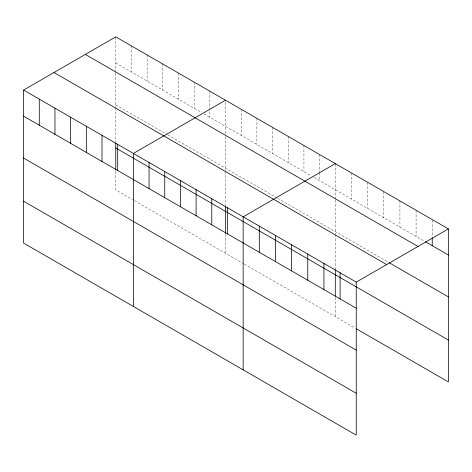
<?xml version="1.0" encoding="UTF-8"?>
<svg xmlns="http://www.w3.org/2000/svg" width="472" height="472" viewBox="0 0 472 472"><rect width="100%" height="100%" fill="white"/><g stroke="black" fill="none" stroke-linecap="round" stroke-linejoin="round"><path stroke-width="0.35" stroke-dasharray="2.36 1.77" d="M115.752 73.266L115.752 107.02M115.752 72.535L115.752 36.857M225.527 136.644L225.527 170.398M225.527 133.706L225.527 100.235M335.297 200.022L335.297 233.776M335.297 199.29L335.297 163.613M115.752 62.982L201.691 112.596M204.199 114.047L311.461 175.973M313.974 177.425L424.788 241.404M115.752 104.861L167.188 134.555M167.814 134.921L276.964 197.933M277.589 198.299L388.745 262.473M133.942 200.388L115.752 189.886L115.752 170.781M134.567 200.748L243.717 263.765M244.343 264.125L355.186 328.123M432.24 220.312L432.24 236.997M416.086 210.252L416.086 236.378M399.926 200.924L399.926 227.05M383.771 191.597L383.771 217.722M367.611 182.269L367.611 208.394M351.457 172.941L351.457 199.066M335.297 234.49L335.297 269.01M335.297 297.537L335.297 316.641M319.615 154.562L319.615 171.973M319.615 172.699L319.615 180.682M303.933 145.506L303.933 171.631M288.256 136.449L288.256 162.575M272.574 127.399L272.574 153.524M256.892 118.342L256.892 144.467M241.21 109.292L241.21 135.417M225.527 171.112L225.527 205.633M225.527 234.159L225.527 253.263M209.845 91.184L209.845 117.304M194.163 82.128L194.163 108.253M178.481 73.071L178.481 99.197M162.799 64.021L162.799 90.146M147.117 54.964L147.117 81.09M131.434 45.914L131.434 72.039M115.752 107.734L115.752 142.255"/><path stroke-width="0.71" d="M23.6 90.064L356.248 282.114L356.248 435.143L23.6 243.086L23.6 90.064L115.752 36.857L448.4 228.914L448.4 381.936L356.431 328.837M225.527 100.235L133.375 153.441L133.375 306.464M335.297 163.613L243.151 216.819L243.151 369.841M356.248 282.114L448.4 228.914M425.408 241.758L448.4 255.033M85.344 54.416L417.991 246.467M389.365 262.827L448.4 296.912M54.009 72.505L386.656 264.556M115.752 148.007L448.4 340.058M23.6 116.183L356.248 308.24M23.6 158.061L356.248 350.118M23.6 201.208L356.248 393.264M432.24 237.723L432.24 245.705M340.094 272.786L340.094 298.912M335.297 269.73L335.297 296.068M323.934 263.459L323.934 289.584M307.779 254.131L307.779 280.256M291.619 244.803L291.619 270.928M275.465 235.475L275.465 261.594M259.305 226.147L259.305 252.266M227.469 207.763L227.469 233.888M225.527 206.352L225.527 233.428M211.786 198.706L211.786 224.831M196.104 189.655L196.104 215.781M180.422 180.599L180.422 206.724M164.74 171.548L164.74 197.674M149.058 162.492L149.058 188.617M117.693 144.385L117.693 170.51M115.752 142.975L115.752 170.05M102.011 135.334L102.011 161.453M86.329 126.278L86.329 152.403M70.647 117.221L70.647 143.346M54.964 108.171L54.964 134.296M39.282 99.114L39.282 125.239"/></g></svg>
